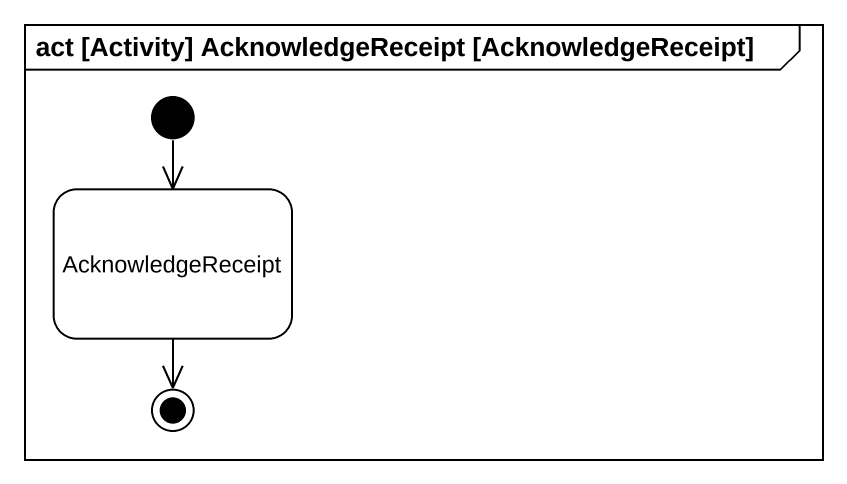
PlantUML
@startuml
mainframe act [Activity] AcknowledgeReceipt [AcknowledgeReceipt]
hide empty description
state AcknowledgeReceipt
[*] --> AcknowledgeReceipt
AcknowledgeReceipt --> [*]
@enduml
